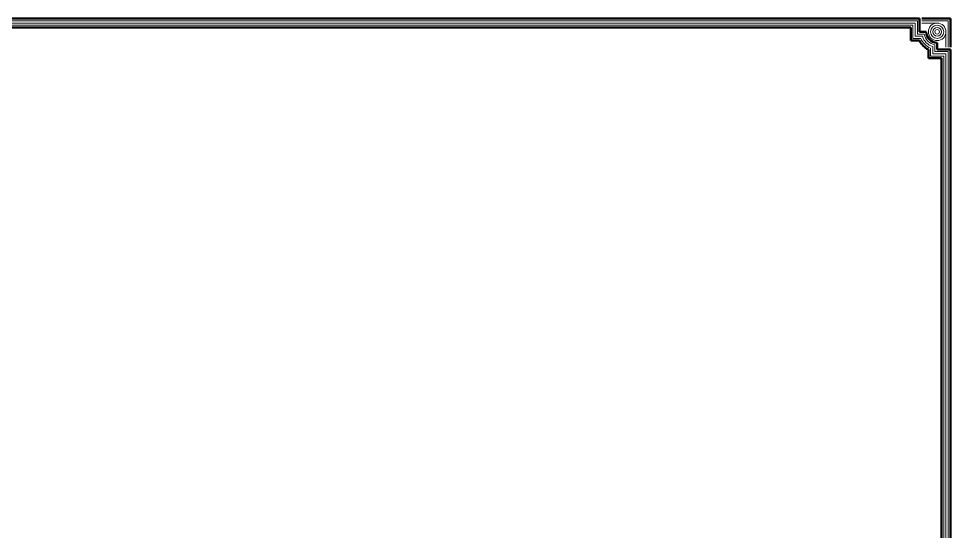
# Model space of a CAD drawing. Header units: millimetres. Extents: x -4402 to 30102, y 1696 to 6551.
# Drawn here: x 7236 to 9353, y 5002 to 6167 of the extents above; entities that cross this region are included whole.
import ezdxf

# ---------------------------------------------------------------- set-up
doc = ezdxf.new("R2010")
doc.units = ezdxf.units.MM
doc.layers.add('BETON', color=6, linetype='Continuous', lineweight=50)
doc.layers.add('GOR-020', color=2, linetype='Continuous', lineweight=20)

msp = doc.modelspace()

# ---------------------------------------------------------------- linework, layer by layer
at = {"layer": 'BETON'}
for p, q in [((5362.1, 6166.8), (9282.8, 6166.8)), ((9282.8, 6166.8), (9282.8, 6136.8)), ((9287.8, 6166.8), (9352.8, 6166.8)), ((9352.8, 6101.8), (9352.8, 6166.8)), ((5382.1, 6146.8), (9262.8, 6146.8)), ((9262.8, 6146.8), (9262.8, 6116.8)), ((9282.8, 6136.8), (9297.9, 6136.8)), ((9262.8, 6116.8), (9282.6, 6116.8)), ((9302.8, 6096.6), (9302.8, 6076.8)), ((9322.8, 6111.9), (9322.8, 6096.8)), ((9322.8, 6096.8), (9352.8, 6096.8)), ((9352.8, 6096.8), (9352.8, 1766.3)), ((9302.8, 6076.8), (9332.8, 6076.8)), ((9332.8, 6076.8), (9332.8, 1786.3))]:
    msp.add_line(p, q, dxfattribs=at)
for radius, start, end in [(24.9, 180, 270), (44.9, 206.4466, 243.5534)]:
    msp.add_arc((9322.8, 6136.8), radius, start, end, dxfattribs=at)
at = {"layer": 'GOR-020'}
for p, q in [((5367.1, 6161.8), (9277.8, 6161.8)), ((9277.8, 6161.8), (9277.8, 6131.8)), ((9287.8, 6161.8), (9347.8, 6161.8)), ((9347.8, 6101.8), (9347.8, 6161.8)), ((5372.1, 6156.8), (9272.8, 6156.8)), ((5377.1, 6151.8), (9267.8, 6151.8)), ((9267.8, 6151.8), (9267.8, 6121.8)), ((9272.8, 6156.8), (9272.8, 6126.8)), ((9287.8, 6156.8), (9322.8, 6156.8)), ((9267.8, 6121.8), (9285.8, 6121.8)), ((9272.8, 6126.8), (9289.3, 6126.8)), ((9277.8, 6131.8), (9293.3, 6131.8)), ((9342.8, 6101.8), (9342.8, 6136.8)), ((9307.8, 6099.8), (9307.8, 6081.8)), ((9312.8, 6103.4), (9312.8, 6086.8)), ((9317.8, 6107.3), (9317.8, 6091.8)), ((9307.8, 6081.8), (9337.8, 6081.8)), ((9312.8, 6086.8), (9342.8, 6086.8)), ((9317.8, 6091.8), (9347.8, 6091.8)), ((9337.8, 6081.8), (9337.8, 1781.3)), ((9342.8, 6086.8), (9342.8, 1776.3)), ((9347.8, 6091.8), (9347.8, 1771.3))]:
    msp.add_line(p, q, dxfattribs=at)
for radius in [20, 15, 10, 5]:
    msp.add_circle((9322.8, 6136.8), radius, dxfattribs=at)
for radius, start, end in [(20, 0, 90), (39.9, 202.0783, 247.9217), (34.9, 196.647, 253.353), (29.9, 189.6241, 260.3759)]:
    msp.add_arc((9322.8, 6136.8), radius, start, end, dxfattribs=at)

doc.saveas('drawing.dxf')
